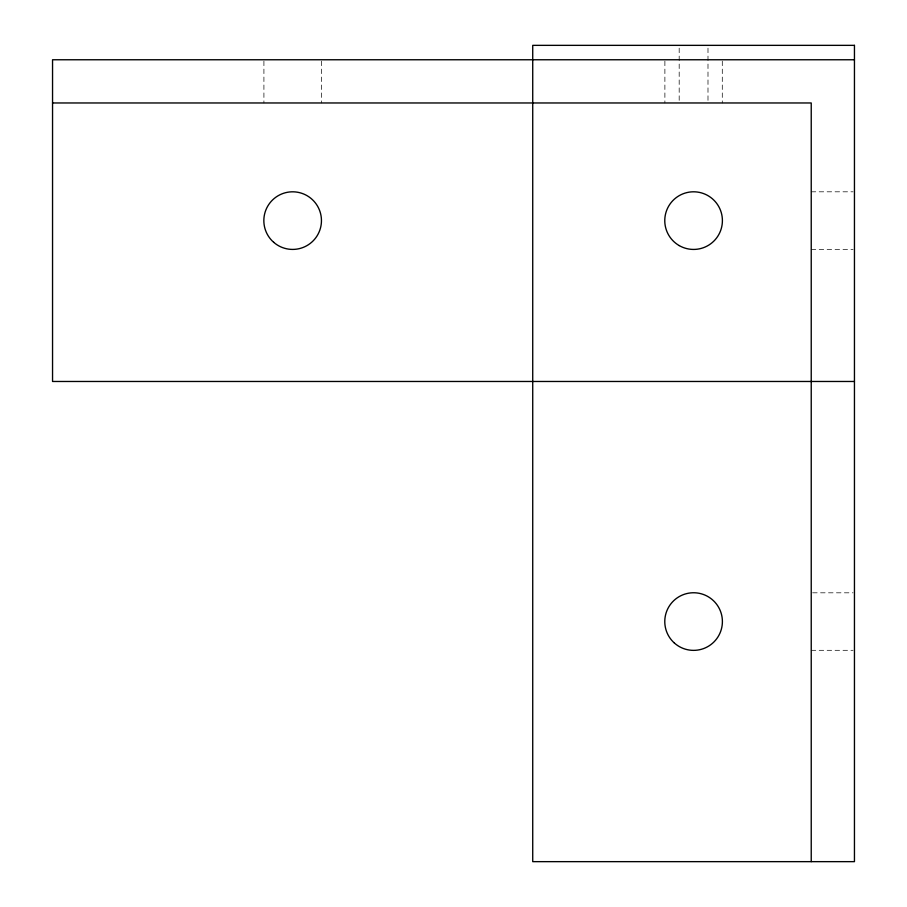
<?xml version="1.0" encoding="UTF-8"?>
<svg xmlns="http://www.w3.org/2000/svg" width="907" height="907" viewBox="0 0 907 907"><rect width="100%" height="100%" fill="white"/><g stroke="black" fill="none" stroke-linecap="round" stroke-linejoin="round"><path stroke-width="0.68" stroke-dasharray="4.54 3.4" d="M811.232 191.808L853.056 191.808M811.232 249.425L853.056 249.425M812.627 592.815L853.056 592.815M811.232 650.308L853.056 650.308M722.289 61.154L722.289 102.967M707.993 48.162L707.993 102.967M679.184 48.162L679.184 102.967M664.888 61.154L664.888 102.967M321.373 61.154L321.373 102.967M263.914 61.154L263.914 102.967"/><path stroke-width="1.36" d="M854.451 59.76L52.549 59.76L52.549 381.473L854.451 381.473M52.549 102.967L811.232 102.967L811.232 861.65M854.451 45.35L532.726 45.35L532.726 861.65L854.451 861.65L854.451 45.35M679.184 245.57A28.809 28.809 0 0 0 722.403 220.616A28.809 28.809 0 0 0 679.184 195.663A28.809 28.809 0 0 0 679.184 245.57M273.676 242.294A28.809 28.809 0 0 0 320.908 226.194A28.809 28.809 0 0 0 283.347 193.35A28.809 28.809 0 0 0 273.676 242.294M674.389 643.04A28.809 28.809 0 0 0 721.791 627.451A28.809 28.809 0 0 0 684.581 594.198A28.809 28.809 0 0 0 674.389 643.04"/></g></svg>
